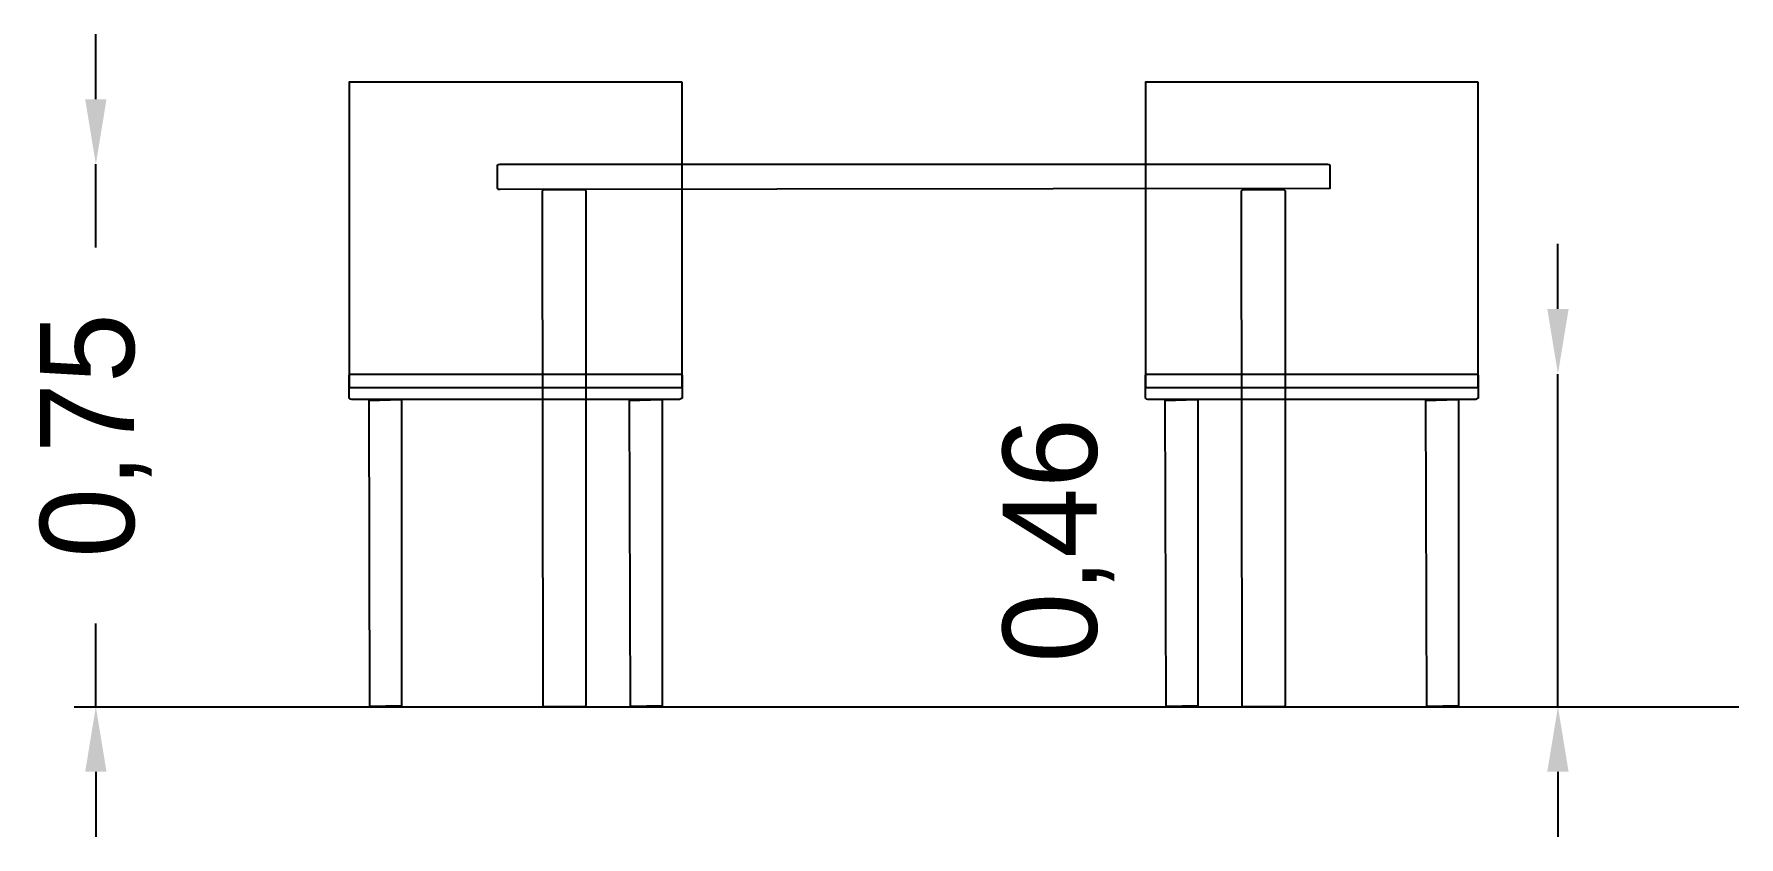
# Model space of a CAD drawing. Header units: metres. Extents: x 1093.8 to 1175.1, y -6.2 to 1.1.
# Drawn here: x 1138.045 to 1140.4, y 0.03 to 1.14 of the extents above; entities that cross this region are included whole.
import ezdxf

# ---------------------------------------------------------------- set-up
doc = ezdxf.new("R2010")
doc.units = ezdxf.units.M
doc.layers.add('COTAS', color=4, linetype='Continuous')
doc.layers.add('VISTA', color=8, linetype='Continuous')
doc.dimstyles.get("Standard").update_dxf_attribs({"dimtxt": 2.5, "dimasz": 2.5, "dimexe": 1.25, "dimexo": 0.625, "dimtad": 1, "dimcen": 2.5, "dimazin": 3, "dimtfac": 1, "dimtmove": 0, "dimatfit": 3})

# ---------------------------------------------------------------- blocks, each defined once
blk = doc.blocks.new('_CLOSEDFILLED')
at = {"color": 0, "linetype": 'BYBLOCK'}
blk.add_solid([(-1, 0.164), (0, 0), (-1, -0.164)], dxfattribs=at)
blk = doc.blocks.new('*D6')
for p, q in [((1138.13, 1.05), (1138.13, 1.14)), ((1138.13, 0.96), (1138.13, 0.96)), ((1138.13, 0.845), (1138.13, 0.96)), ((1138.13, 0.21), (1138.13, 0.325)), ((1138.13, 0.21), (1138.13, 0.21)), ((1138.13, 0.12), (1138.13, 0.03))]:
    blk.add_line(p, q)
at = {"layer": 'Defpoints'}
for p in [(1138.13, 0.96), (1138.13, 0.21), (1138.13, 0.21)]:
    blk.add_point(p, dxfattribs=at)
at = {"layer": 'COTAS', "xscale": 0.09, "yscale": 0.09}
for p, rotation in [((1138.13, 0.96), 270), ((1138.13, 0.21), 90)]:
    blk.add_blockref('_CLOSEDFILLED', p, dxfattribs=dict(at, rotation=rotation))
at = {"layer": 'COTAS', "insert": (1138.13, 0.585), "char_height": 0.13, "attachment_point": 5, "rotation": 90}
blk.add_mtext('0,75', dxfattribs=at)
blk = doc.blocks.new('*D7')
for p, q in [((1140.15, 0.76), (1140.15, 0.85)), ((1140.15, 0.67), (1140.15, 0.67)), ((1140.15, 0.21), (1140.15, 0.67)), ((1140.15, 0.21), (1140.15, 0.21)), ((1140.15, 0.12), (1140.15, 0.03))]:
    blk.add_line(p, q)
at = {"layer": 'Defpoints'}
for p in [(1140.15, 0.67), (1140.15, 0.21), (1140.15, 0.21)]:
    blk.add_point(p, dxfattribs=at)
at = {"layer": 'COTAS', "xscale": 0.09, "yscale": 0.09}
for p, rotation in [((1140.15, 0.67), 270), ((1140.15, 0.21), 90)]:
    blk.add_blockref('_CLOSEDFILLED', p, dxfattribs=dict(at, rotation=rotation))
at = {"layer": 'COTAS', "insert": (1139.46, 0.44), "char_height": 0.13, "attachment_point": 5, "rotation": 90}
blk.add_mtext('0,46', dxfattribs=at)

msp = doc.modelspace()

# ---------------------------------------------------------------- linework, layer by layer
at = {"layer": 'VISTA'}
msp.add_line((1138.1, 0.21), (1140.4, 0.21), dxfattribs=at)
for points in [[(1138.9394, 1.074), (1138.9394, 0.651), (1138.4806, 0.651), (1138.4806, 1.074), (1138.9394, 1.074)], [(1140.0394, 1.074), (1140.0394, 0.651), (1139.5806, 0.651), (1139.5806, 1.074), (1140.0394, 1.074)], [(1138.6865, 0.9597), (1138.6885, 0.96), (1139.8315, 0.96), (1139.8335, 0.9597), (1139.835, 0.9586), (1139.835, 0.9264), (1138.6885, 0.925), (1138.6865, 0.9253), (1138.685, 0.9264), (1138.685, 0.9586), (1138.6865, 0.9597)], [(1138.686, 0.959), (1138.6863, 0.9593), (1138.686, 0.959), (1138.686, 0.959)], [(1139.834, 0.959), (1139.8337, 0.9593), (1139.834, 0.959), (1139.834, 0.959)], [(1138.686, 0.926), (1138.6863, 0.9257), (1138.686, 0.926), (1138.686, 0.926)], [(1138.747, 0.9234), (1138.7487, 0.925), (1138.8053, 0.925), (1138.807, 0.9234), (1138.807, 0.2116), (1138.8053, 0.21), (1138.7478, 0.2105), (1138.747, 0.9234)], [(1138.747, 0.9234), (1138.7487, 0.925), (1138.8053, 0.925), (1138.807, 0.9234), (1138.807, 0.2116), (1138.8053, 0.21), (1138.7478, 0.2105), (1138.747, 0.9234)], [(1139.713, 0.9234), (1139.7147, 0.925), (1139.7713, 0.925), (1139.773, 0.9234), (1139.773, 0.2116), (1139.7713, 0.21), (1139.7138, 0.2105), (1139.713, 0.9234)], [(1139.713, 0.9234), (1139.7147, 0.925), (1139.7713, 0.925), (1139.773, 0.9234), (1139.773, 0.2116), (1139.7713, 0.21), (1139.7138, 0.2105), (1139.713, 0.9234)], [(1138.4815, 0.6697), (1138.4835, 0.67), (1138.9365, 0.67), (1138.9385, 0.6697), (1138.94, 0.6685), (1138.94, 0.6365), (1138.9365, 0.635), (1138.4835, 0.635), (1138.4815, 0.6353), (1138.48, 0.6365), (1138.48, 0.6685), (1138.4815, 0.6697)], [(1138.481, 0.6689), (1138.4813, 0.6692), (1138.481, 0.6689), (1138.481, 0.6689)], [(1138.939, 0.6689), (1138.9387, 0.6692), (1138.939, 0.6689), (1138.939, 0.6689)], [(1139.5815, 0.6697), (1139.5835, 0.67), (1140.0365, 0.67), (1140.0385, 0.6697), (1140.04, 0.6685), (1140.04, 0.6365), (1140.0365, 0.635), (1139.5835, 0.635), (1139.5815, 0.6353), (1139.58, 0.6365), (1139.58, 0.6685), (1139.5815, 0.6697)], [(1139.581, 0.6689), (1139.5813, 0.6692), (1139.581, 0.6689), (1139.581, 0.6689)], [(1140.039, 0.6689), (1140.0387, 0.6692), (1140.039, 0.6689), (1140.039, 0.6689)], [(1138.481, 0.6361), (1138.4813, 0.6358), (1138.481, 0.6361), (1138.481, 0.6361)], [(1139.581, 0.6361), (1139.5813, 0.6358), (1139.581, 0.6361), (1139.581, 0.6361)], [(1138.5075, 0.6336), (1138.5508, 0.635), (1138.5525, 0.6336), (1138.5525, 0.2114), (1138.5087, 0.2103), (1138.5075, 0.6336)], [(1138.5075, 0.6336), (1138.5508, 0.635), (1138.5525, 0.6336), (1138.5525, 0.2114), (1138.5087, 0.2103), (1138.5075, 0.6336)], [(1138.8675, 0.6336), (1138.9108, 0.635), (1138.9125, 0.6336), (1138.9125, 0.2114), (1138.8687, 0.2103), (1138.8675, 0.6336)], [(1138.8675, 0.6336), (1138.9108, 0.635), (1138.9125, 0.6336), (1138.9125, 0.2114), (1138.8687, 0.2103), (1138.8675, 0.6336)], [(1139.6075, 0.6336), (1139.6508, 0.635), (1139.6525, 0.6336), (1139.6525, 0.2114), (1139.6087, 0.2103), (1139.6075, 0.6336)], [(1139.6075, 0.6336), (1139.6508, 0.635), (1139.6525, 0.6336), (1139.6525, 0.2114), (1139.6087, 0.2103), (1139.6075, 0.6336)], [(1139.9675, 0.6336), (1140.0108, 0.635), (1140.0125, 0.6336), (1140.0125, 0.2114), (1139.9687, 0.2103), (1139.9675, 0.6336)], [(1139.9675, 0.6336), (1140.0108, 0.635), (1140.0125, 0.6336), (1140.0125, 0.2114), (1139.9687, 0.2103), (1139.9675, 0.6336)]]:
    msp.add_lwpolyline(points, close=True, dxfattribs=at)

# ---------------------------------------------------------------- dimensions: what is measured, and where the dimension line sits
at = {"layer": 'COTAS'}
for base, p1, p2, picture, middle in [((1138.13, 0.21), (1138.13, 0.21), (1138.13, 0.96), '*D6', (1138.13, 0.585)), ((1140.15, 0.21), (1140.15, 0.21), (1140.15, 0.67), '*D7', (1139.46, 0.44))]:
    dim = msp.add_linear_dim(base=base, p1=p1, p2=p2, angle=90, dimstyle='Standard', override={"dimtxt": 0.13, "dimasz": 0.09}, dxfattribs=at)
    dim.commit()
    dim.dimension.update_dxf_attribs({"geometry": picture, "text_midpoint": middle})

doc.saveas('drawing.dxf')
